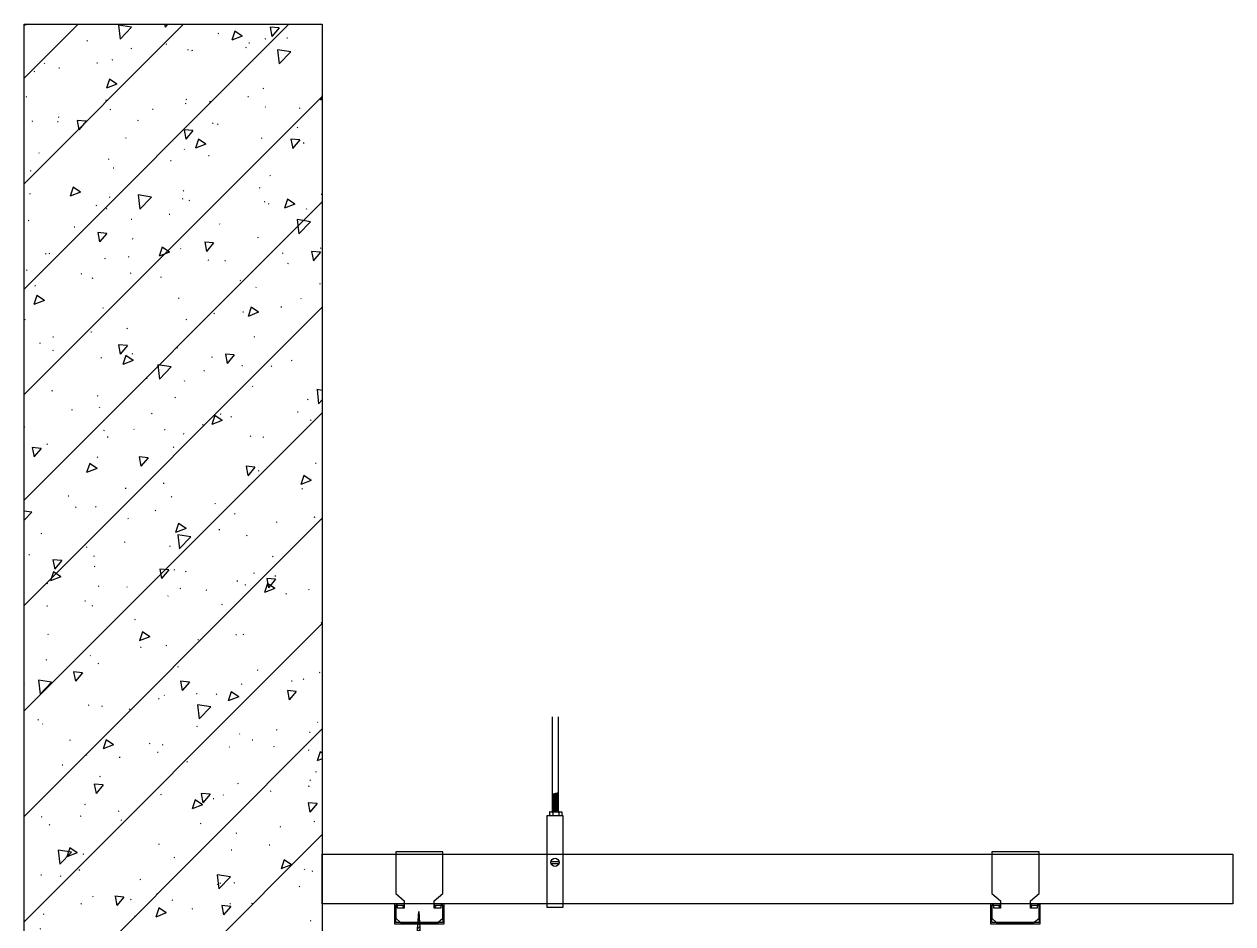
# Model space of a CAD drawing. Header units: millimetres. Extents: x -59920 to -20716, y 18887 to 47087.
# Drawn here: x -32763 to -31547, y 35583 to 36488 of the extents above; entities that cross this region are included whole.
import ezdxf

# ---------------------------------------------------------------- set-up
doc = ezdxf.new("R2010")
doc.units = ezdxf.units.MM
for name, color, linetype in [('I-DETL-LW08', 8, 'Continuous'), ('WALL TYPE$0$I-SECT-LW03', 3, 'Continuous'), ('WALL TYPE$0$SUSP', 9, 'Continuous')]:
    doc.layers.add(name, color=color, linetype=linetype)

# ---------------------------------------------------------------- blocks, each defined once
blk = doc.blocks.new('WALL TYPE$0$T4')
at = {"ltscale": 3}
h = blk.add_hatch(dxfattribs=at)
h.set_pattern_fill('ANSI31', color=256, scale=19.999872, style=0)
h.set_pattern_definition([(45, (-55928.5647, -42382.0208), (-1.76775564, 1.76775564), [])])
h.paths.add_polyline_path([(0, 25), (-1.3, 5), (1.3, 5)])
for p, q in [((-1.5, 2), (0, 25)), ((0, 25), (1.5, 2)), ((-1.5, 2), (-3, 0)), ((-1.5, 2), (1.5, 2)), ((-1.3, 5), (1.3, 5)), ((1.5, 2), (3, 0))]:
    blk.add_line(p, q, dxfattribs=at)
blk.add_lwpolyline([(-3, 0), (3, 0)], dxfattribs=at)
blk = doc.blocks.new('WALL TYPE$0$garege')
at = {"elevation": 0}
for points in [[(4441.1, 1913.4), (4441.1, 1926.4), (4439.1, 1926.4), (4439.1, 1923.4), (4432.4, 1923.4), (4432.4, 1930.9), (4441.1, 1938), (4441.1, 1980), (4393.5, 1980), (4393.5, 1938), (4402.1, 1930.9), (4402.1, 1923.4), (4395.5, 1923.4), (4395.5, 1926.4), (4393.5, 1926.4), (4393.5, 1913.4), (4398.2, 1908.8), (4435.8, 1908.8)], [(4433.9, 1925.2), (4433.9, 1926.4), (4441.1, 1926.4), (4441.1, 1908.8), (4393.5, 1908.8), (4393.5, 1926.4), (4400.7, 1926.4), (4400.7, 1925.2), (4401.9, 1925.2), (4401.9, 1927.6), (4392.3, 1927.6), (4392.3, 1907.6), (4442.3, 1907.6), (4442.3, 1927.6), (4432.7, 1927.6), (4432.7, 1925.2)]]:
    blk.add_lwpolyline(points, close=True, dxfattribs=at)
blk = doc.blocks.new('*U22')
h = blk.add_hatch()
h.set_pattern_fill('0-钢筋混凝土001-DOM', color=250, scale=15, pattern_type=2)
h.set_pattern_definition([(45, (-100, -884.64), (-53.033, 53.033), []), (50, (-100, -884.64), (107.58903, -9.4128), [11.25, -123.75]), (355, (-100, -884.64), (-20.8127, 112.8288), [9, -99]), (100.4514, (-91.03, -885.42), (86.7764, 103.4159), [9.561, -105.1713]), (46.1842, (-100, -854.64), (160.0862, -24.8279), [16.875, -185.625]), (96.6356, (-86.66, -856.7), (140.1994, 146.1177), [14.3415, -157.757]), (351.1842, (-100, -854.64), (140.1993, 146.1178), [13.5, -148.5]), (21, (-85, -862.14), (89.53606, -60.39283), [11.25, -123.75]), (326, (-85, -862.14), (36.4973, 108.7725), [9, -99]), (71.4514, (-77.54, -867.17), (126.0334, 48.3796), [9.561, -105.1713]), (37.5, (-100, -884.64), (1.82398, 49.93408), [0.75, -97.8, 0.75, -100.5, 0.75, -99.375]), (7.5, (-100, -884.64), (39.46043, 59.16176), [0.75, -57.3, 0.75, -95.55, 0.75, -37.875]), (327.5, (-133.45, -884.64), (80.07337, -3.38323), [0.75, -37.5, 0.75, -117, 0.75, -155.25]), (317.5, (-148.45, -884.64), (87.47793, 15.01575), [0.75, -48.75, 0.75, -77.7, 0.75, -110.25])])
h.paths.add_polyline_path([(12030.4, -7843.9), (12330.4, -7843.9), (12330.4, -9344.2), (12030.4, -9344.2)])
blk.add_lwpolyline([(12030.4, -7843.9), (12330.4, -7843.9), (12330.4, -9344.2), (12030.4, -9344.2)], close=True)

msp = doc.modelspace()

# ---------------------------------------------------------------- linework, layer by layer
at = {"layer": 'I-DETL-LW08'}
msp.add_lwpolyline([(-31546.7, 35653.4), (-31546.7, 35603.4), (-32463.2, 35603.4), (-32463.2, 35653.4)], close=True, dxfattribs=at)
at = {"layer": 'WALL TYPE$0$SUSP', "color": 8}
for p, q in [((-32231.3, 35696.1, 9.7), (-32231.3, 35791.5, 9.7)), ((-32225.3, 35696.1, 9.7), (-32225.3, 35791.5, 9.7)), ((-32231.3, 35714.1, 9.7), (-32225.3, 35715.6, 9.7)), ((-32231.3, 35713.1, 9.7), (-32225.3, 35714.6, 9.7)), ((-32231.3, 35712.1, 9.7), (-32225.3, 35713.6, 9.7)), ((-32231.3, 35711.1, 9.7), (-32225.3, 35712.6, 9.7)), ((-32231.3, 35710.1, 9.7), (-32225.3, 35711.6, 9.7)), ((-32231.3, 35709.1, 9.7), (-32225.3, 35710.6, 9.7)), ((-32231.3, 35708.1, 9.7), (-32225.3, 35709.6, 9.7)), ((-32231.3, 35708.1, 9.7), (-32225.3, 35709.6, 9.7)), ((-32231.3, 35707.1, 9.7), (-32225.3, 35708.6, 9.7)), ((-32231.3, 35706.1, 9.7), (-32225.3, 35707.6, 9.7)), ((-32231.3, 35705.1, 9.7), (-32225.3, 35706.6, 9.7)), ((-32231.3, 35704.1, 9.7), (-32225.3, 35705.6, 9.7)), ((-32231.3, 35703.1, 9.7), (-32225.3, 35704.6, 9.7)), ((-32231.3, 35702.1, 9.7), (-32225.3, 35703.6, 9.7)), ((-32234.6, 35696.1, 9.7), (-32234.6, 35692, 9.7)), ((-32234.3, 35696.1, 9.7), (-32234.6, 35696.1, 9.7)), ((-32234.6, 35696.1, 9.7), (-32222, 35696.1, 9.7)), ((-32232.3, 35696.1, 9.7), (-32231.5, 35696.1, 9.7)), ((-32231.3, 35701.1, 9.7), (-32225.3, 35702.6, 9.7)), ((-32231.3, 35700.1, 9.7), (-32225.3, 35701.6, 9.7)), ((-32231.3, 35699.1, 9.7), (-32225.3, 35700.6, 9.7)), ((-32231.3, 35698.1, 9.7), (-32225.3, 35699.6, 9.7)), ((-32231.3, 35697.1, 9.7), (-32225.3, 35698.6, 9.7)), ((-32231.3, 35696.1, 9.7), (-32225.3, 35697.6, 9.7)), ((-32231.1, 35695.1, 9.7), (-32231.1, 35692, 9.7)), ((-32227.2, 35696.1, 9.7), (-32229.5, 35696.1, 9.7)), ((-32225.2, 35695.1, 9.7), (-32225.2, 35692, 9.7)), ((-32222, 35696.1, 9.7), (-32222, 35692, 9.7)), ((-32232.9, 35646.2, 9.7), (-32224.9, 35646.2, 9.7)), ((-32232.9, 35644.2, 9.7), (-32224.9, 35644.2, 9.7))]:
    msp.add_line(p, q, dxfattribs=at)
at = {"layer": 'WALL TYPE$0$SUSP', "color": 8, "elevation": 9.7}
msp.add_lwpolyline([(-32237.3, 35600.1), (-32220.6, 35600.1), (-32220.6, 35692), (-32237.3, 35692), (-32237.3, 35600.1)], dxfattribs=at)
at = {"layer": 'WALL TYPE$0$SUSP', "color": 8}
msp.add_circle((-32228.9, 35645.2, 9.7), 4.12, dxfattribs=at)
for centre, start, end in [((-32232.1, 35695.1, 9.7), 0, 90), ((-32230.1, 35695.1, 9.7), 90, 180), ((-32226.2, 35695.1, 9.7), 0, 90), ((-32224.2, 35695.1, 9.7), 90, 180)]:
    msp.add_arc(centre, 1, start, end, dxfattribs=at)

# ---------------------------------------------------------------- block references
at = {"layer": 'I-DETL-LW08'}
for p in [(-36782.8, 33675.8, 13.7), (-36182.8, 33675.8, 13.7)]:
    msp.add_blockref('WALL TYPE$0$garege', p, dxfattribs=at)
at = {"layer": 'I-DETL-LW08', "xscale": 0.9756117646029452, "yscale": 0.9756117646029452, "zscale": 0.9756117646029452}
msp.add_blockref('WALL TYPE$0$T4', (-32366.1, 35571.4), dxfattribs=at)
at = {"layer": 'WALL TYPE$0$I-SECT-LW03', "rotation": 180}
msp.add_blockref('*U22', (-20432.8, 27144.2), dxfattribs=at)

doc.saveas('drawing.dxf')
